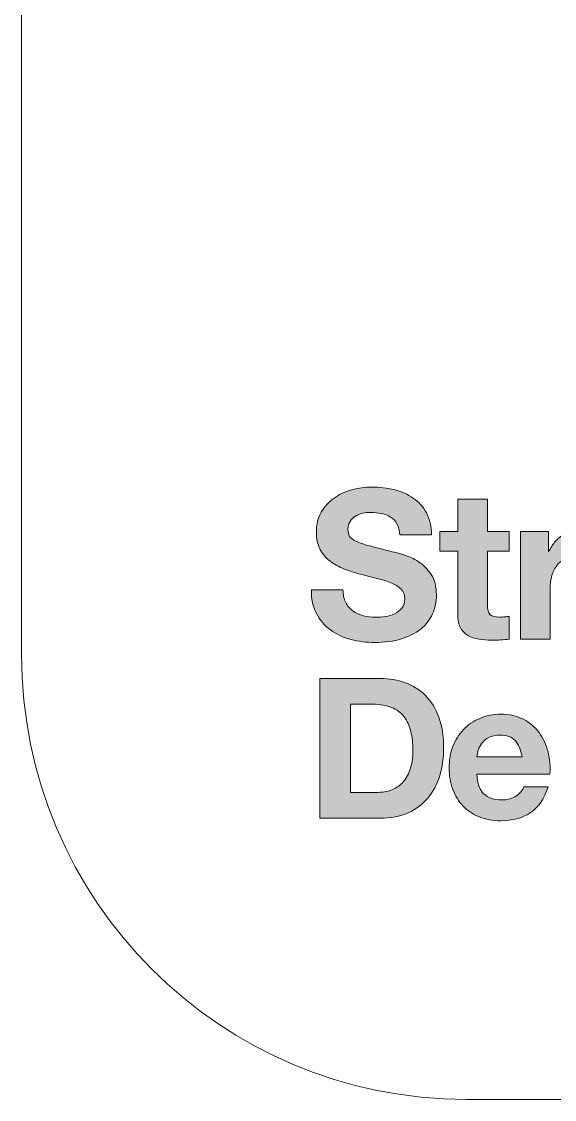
# Model space of a CAD drawing. Header units: inches. Extents: x -81 to 383, y -559 to 84.
# Drawn here: x -80.9 to -38.1, y -181.9 to -95.3 of the extents above; entities that cross this region are included whole.
import ezdxf

# ---------------------------------------------------------------- set-up
doc = ezdxf.new("R2010")
doc.units = ezdxf.units.IN
doc.header["$MEASUREMENT"] = 0
doc.layers.add('_U+30EC_U+30A4_U+30E4_U+30FC 1', color=7, linetype='Continuous')

msp = doc.modelspace()

# ---------------------------------------------------------------- hatches: boundary and pattern name
at = {"layer": '_U+30EC_U+30A4_U+30E4_U+30FC 1', "true_color": 0x030000}
h = msp.add_hatch(color=178, dxfattribs=at)
h.dxf.hatch_style = 2
edge = h.paths.add_edge_path()
edge.add_spline(control_points=[(-54.87, -141.957), (-54.725, -142.235), (-54.533, -142.461), (-54.294, -142.633), (-54.054, -142.806), (-53.773, -142.934), (-53.45, -143.017), (-53.128, -143.101), (-52.794, -143.143), (-52.448, -143.143), (-52.215, -143.143), (-51.964, -143.123), (-51.697, -143.084), (-51.43, -143.045), (-51.179, -142.97), (-50.946, -142.859), (-50.712, -142.748), (-50.517, -142.595), (-50.361, -142.4), (-50.205, -142.205), (-50.127, -141.957), (-50.127, -141.657), (-50.127, -141.334), (-50.23, -141.072), (-50.436, -140.872), (-50.642, -140.671), (-50.912, -140.504), (-51.246, -140.371), (-51.58, -140.237), (-51.959, -140.12), (-52.382, -140.02), (-52.805, -139.92), (-53.233, -139.809), (-53.668, -139.686), (-54.113, -139.575), (-54.547, -139.439), (-54.97, -139.277), (-55.393, -139.116), (-55.771, -138.907), (-56.105, -138.651), (-56.439, -138.395), (-56.709, -138.075), (-56.915, -137.691), (-57.121, -137.307), (-57.224, -136.842), (-57.224, -136.296), (-57.224, -135.684), (-57.094, -135.153), (-56.832, -134.702), (-56.57, -134.251), (-56.228, -133.875), (-55.805, -133.574), (-55.382, -133.274), (-54.903, -133.052), (-54.369, -132.907), (-53.835, -132.762), (-53.3, -132.69), (-52.766, -132.69), (-52.142, -132.69), (-51.544, -132.759), (-50.971, -132.898), (-50.397, -133.038), (-49.888, -133.263), (-49.443, -133.574), (-48.998, -133.886), (-48.644, -134.284), (-48.383, -134.769), (-48.121, -135.253), (-47.99, -135.84), (-47.99, -136.53), (-47.99, -136.53), (-50.528, -136.53), (-50.528, -136.53), (-50.55, -136.174), (-50.626, -135.879), (-50.753, -135.645), (-50.882, -135.411), (-51.052, -135.228), (-51.263, -135.094), (-51.475, -134.961), (-51.717, -134.866), (-51.989, -134.81), (-52.262, -134.755), (-52.56, -134.727), (-52.883, -134.727), (-53.094, -134.727), (-53.306, -134.749), (-53.517, -134.794), (-53.729, -134.838), (-53.921, -134.916), (-54.093, -135.027), (-54.266, -135.139), (-54.408, -135.278), (-54.519, -135.445), (-54.63, -135.612), (-54.686, -135.823), (-54.686, -136.079), (-54.686, -136.313), (-54.642, -136.502), (-54.552, -136.647), (-54.464, -136.792), (-54.288, -136.925), (-54.026, -137.048), (-53.765, -137.17), (-53.403, -137.293), (-52.941, -137.415), (-52.479, -137.538), (-51.875, -137.694), (-51.129, -137.883), (-50.907, -137.927), (-50.598, -138.008), (-50.203, -138.125), (-49.808, -138.242), (-49.415, -138.428), (-49.026, -138.684), (-48.636, -138.94), (-48.299, -139.283), (-48.015, -139.711), (-47.731, -140.14), (-47.589, -140.688), (-47.589, -141.356), (-47.589, -141.902), (-47.695, -142.408), (-47.907, -142.875), (-48.118, -143.343), (-48.433, -143.747), (-48.85, -144.086), (-49.268, -144.426), (-49.785, -144.69), (-50.403, -144.879), (-51.021, -145.068), (-51.736, -145.163), (-52.549, -145.163), (-53.205, -145.163), (-53.843, -145.082), (-54.461, -144.921), (-55.078, -144.76), (-55.624, -144.506), (-56.097, -144.161), (-56.57, -143.816), (-56.946, -143.376), (-57.224, -142.842), (-57.502, -142.308), (-57.636, -141.673), (-57.625, -140.938), (-57.625, -140.938), (-55.087, -140.938), (-55.087, -140.938), (-55.087, -141.339), (-55.014, -141.679), (-54.87, -141.957)], knot_values=[0, 0, 0, 0, 1, 1, 1, 2, 2, 2, 3, 3, 3, 4, 4, 4, 5, 5, 5, 6, 6, 6, 7, 7, 7, 8, 8, 8, 9, 9, 9, 10, 10, 10, 11, 11, 11, 12, 12, 12, 13, 13, 13, 14, 14, 14, 15, 15, 15, 16, 16, 16, 17, 17, 17, 18, 18, 18, 19, 19, 19, 20, 20, 20, 21, 21, 21, 22, 22, 22, 23, 23, 23, 24, 24, 24, 25, 25, 25, 26, 26, 26, 27, 27, 27, 28, 28, 28, 29, 29, 29, 30, 30, 30, 31, 31, 31, 32, 32, 32, 33, 33, 33, 34, 34, 34, 35, 35, 35, 36, 36, 36, 37, 37, 37, 38, 38, 38, 39, 39, 39, 40, 40, 40, 41, 41, 41, 42, 42, 42, 43, 43, 43, 44, 44, 44, 45, 45, 45, 46, 46, 46, 47, 47, 47, 48, 48, 48, 49, 49, 49, 50, 50, 50, 50], degree=3, periodic=1)
h = msp.add_hatch(color=178, dxfattribs=at)
h.dxf.hatch_style = 2
edge = h.paths.add_edge_path()
edge.add_spline(control_points=[(-41.762, -136.263), (-41.762, -136.263), (-41.762, -137.849), (-41.762, -137.849), (-41.762, -137.849), (-43.498, -137.849), (-43.498, -137.849), (-43.498, -137.849), (-43.498, -142.124), (-43.498, -142.124), (-43.498, -142.525), (-43.432, -142.792), (-43.298, -142.925), (-43.165, -143.059), (-42.897, -143.126), (-42.497, -143.126), (-42.363, -143.126), (-42.235, -143.12), (-42.112, -143.109), (-41.99, -143.098), (-41.873, -143.082), (-41.762, -143.059), (-41.762, -143.059), (-41.762, -144.896), (-41.762, -144.896), (-41.962, -144.929), (-42.185, -144.951), (-42.43, -144.963), (-42.675, -144.974), (-42.914, -144.979), (-43.148, -144.979), (-43.515, -144.979), (-43.863, -144.954), (-44.191, -144.904), (-44.52, -144.854), (-44.809, -144.757), (-45.06, -144.612), (-45.31, -144.468), (-45.508, -144.261), (-45.653, -143.994), (-45.797, -143.727), (-45.87, -143.376), (-45.87, -142.942), (-45.87, -142.942), (-45.87, -137.849), (-45.87, -137.849), (-45.87, -137.849), (-47.306, -137.849), (-47.306, -137.849), (-47.306, -137.849), (-47.306, -136.263), (-47.306, -136.263), (-47.306, -136.263), (-45.87, -136.263), (-45.87, -136.263), (-45.87, -136.263), (-45.87, -133.675), (-45.87, -133.675), (-45.87, -133.675), (-43.498, -133.675), (-43.498, -133.675), (-43.498, -133.675), (-43.498, -136.263), (-43.498, -136.263), (-43.498, -136.263), (-41.762, -136.263), (-41.762, -136.263)], knot_values=[0, 0, 0, 0, 1, 1, 1, 2, 2, 2, 3, 3, 3, 4, 4, 4, 5, 5, 5, 6, 6, 6, 7, 7, 7, 8, 8, 8, 9, 9, 9, 10, 10, 10, 11, 11, 11, 12, 12, 12, 13, 13, 13, 14, 14, 14, 15, 15, 15, 16, 16, 16, 17, 17, 17, 18, 18, 18, 19, 19, 19, 20, 20, 20, 21, 21, 21, 22, 22, 22, 22], degree=3, periodic=1)
h = msp.add_hatch(color=178, dxfattribs=at)
h.dxf.hatch_style = 2
edge = h.paths.add_edge_path()
edge.add_spline(control_points=[(-38.59, -136.263), (-38.59, -136.263), (-38.59, -137.866), (-38.59, -137.866), (-38.59, -137.866), (-38.556, -137.866), (-38.556, -137.866), (-38.445, -137.599), (-38.294, -137.351), (-38.105, -137.123), (-37.916, -136.895), (-37.699, -136.7), (-37.454, -136.538), (-37.209, -136.377), (-36.948, -136.252), (-36.669, -136.163), (-36.391, -136.074), (-36.101, -136.029), (-35.801, -136.029), (-35.645, -136.029), (-35.473, -136.057), (-35.283, -136.113), (-35.283, -136.113), (-35.283, -138.317), (-35.283, -138.317), (-35.395, -138.295), (-35.528, -138.275), (-35.684, -138.258), (-35.84, -138.242), (-35.99, -138.233), (-36.135, -138.233), (-36.569, -138.233), (-36.936, -138.306), (-37.237, -138.45), (-37.537, -138.595), (-37.779, -138.793), (-37.963, -139.043), (-38.147, -139.294), (-38.278, -139.586), (-38.356, -139.92), (-38.434, -140.254), (-38.472, -140.616), (-38.472, -141.005), (-38.472, -141.005), (-38.472, -144.896), (-38.472, -144.896), (-38.472, -144.896), (-40.844, -144.896), (-40.844, -144.896), (-40.844, -144.896), (-40.844, -136.263), (-40.844, -136.263), (-40.844, -136.263), (-38.59, -136.263), (-38.59, -136.263)], knot_values=[0, 0, 0, 0, 1, 1, 1, 2, 2, 2, 3, 3, 3, 4, 4, 4, 5, 5, 5, 6, 6, 6, 7, 7, 7, 8, 8, 8, 9, 9, 9, 10, 10, 10, 11, 11, 11, 12, 12, 12, 13, 13, 13, 14, 14, 14, 15, 15, 15, 16, 16, 16, 17, 17, 17, 18, 18, 18, 18], degree=3, periodic=1)
h = msp.add_hatch(color=178, dxfattribs=at)
h.dxf.hatch_style = 2
edge = h.paths.add_edge_path()
edge.add_spline(control_points=[(-52.101, -148.05), (-51.378, -148.05), (-50.705, -148.166), (-50.081, -148.396), (-49.458, -148.627), (-48.918, -148.972), (-48.463, -149.433), (-48.007, -149.894), (-47.651, -150.471), (-47.394, -151.162), (-47.137, -151.854), (-47.009, -152.666), (-47.009, -153.598), (-47.009, -154.415), (-47.114, -155.17), (-47.323, -155.861), (-47.533, -156.553), (-47.85, -157.15), (-48.274, -157.653), (-48.698, -158.156), (-49.227, -158.551), (-49.861, -158.839), (-50.495, -159.128), (-51.242, -159.272), (-52.101, -159.272), (-52.101, -159.272), (-56.941, -159.272), (-56.941, -159.272), (-56.941, -159.272), (-56.941, -148.05), (-56.941, -148.05), (-56.941, -148.05), (-52.101, -148.05), (-52.101, -148.05)], knot_values=[0, 0, 0, 0, 1, 1, 1, 2, 2, 2, 3, 3, 3, 4, 4, 4, 5, 5, 5, 6, 6, 6, 7, 7, 7, 8, 8, 8, 9, 9, 9, 10, 10, 10, 11, 11, 11, 11], degree=3, periodic=1)
edge = h.paths.add_edge_path()
edge.add_spline(control_points=[(-52.274, -157.197), (-51.918, -157.197), (-51.572, -157.139), (-51.236, -157.024), (-50.901, -156.909), (-50.603, -156.718), (-50.341, -156.451), (-50.079, -156.183), (-49.869, -155.835), (-49.712, -155.405), (-49.555, -154.976), (-49.476, -154.452), (-49.476, -153.834), (-49.476, -153.268), (-49.531, -152.757), (-49.641, -152.301), (-49.751, -151.846), (-49.932, -151.455), (-50.184, -151.131), (-50.435, -150.806), (-50.768, -150.557), (-51.181, -150.384), (-51.595, -150.211), (-52.106, -150.125), (-52.714, -150.125), (-52.714, -150.125), (-54.474, -150.125), (-54.474, -150.125), (-54.474, -150.125), (-54.474, -157.197), (-54.474, -157.197), (-54.474, -157.197), (-52.274, -157.197), (-52.274, -157.197)], knot_values=[0, 0, 0, 0, 1, 1, 1, 2, 2, 2, 3, 3, 3, 4, 4, 4, 5, 5, 5, 6, 6, 6, 7, 7, 7, 8, 8, 8, 9, 9, 9, 10, 10, 10, 11, 11, 11, 11], degree=3, periodic=1)
h = msp.add_hatch(color=178, dxfattribs=at)
h.dxf.hatch_style = 2
edge = h.paths.add_edge_path()
edge.add_spline(control_points=[(-43.787, -157.323), (-43.452, -157.648), (-42.97, -157.81), (-42.341, -157.81), (-41.891, -157.81), (-41.503, -157.697), (-41.178, -157.472), (-40.853, -157.247), (-40.654, -157.008), (-40.581, -156.757), (-40.581, -156.757), (-38.617, -156.757), (-38.617, -156.757), (-38.931, -157.731), (-39.413, -158.428), (-40.062, -158.847), (-40.712, -159.266), (-41.498, -159.476), (-42.419, -159.476), (-43.059, -159.476), (-43.635, -159.374), (-44.149, -159.169), (-44.662, -158.965), (-45.097, -158.674), (-45.453, -158.297), (-45.809, -157.92), (-46.084, -157.47), (-46.278, -156.946), (-46.472, -156.422), (-46.569, -155.845), (-46.569, -155.217), (-46.569, -154.609), (-46.469, -154.044), (-46.27, -153.52), (-46.071, -152.996), (-45.789, -152.543), (-45.422, -152.16), (-45.055, -151.778), (-44.618, -151.476), (-44.109, -151.256), (-43.601, -151.036), (-43.038, -150.926), (-42.419, -150.926), (-41.728, -150.926), (-41.126, -151.06), (-40.612, -151.327), (-40.099, -151.594), (-39.677, -151.953), (-39.348, -152.404), (-39.017, -152.854), (-38.779, -153.368), (-38.632, -153.944), (-38.485, -154.52), (-38.433, -155.122), (-38.475, -155.751), (-38.475, -155.751), (-44.337, -155.751), (-44.337, -155.751), (-44.306, -156.474), (-44.122, -156.998), (-43.787, -157.323)], knot_values=[0, 0, 0, 0, 1, 1, 1, 2, 2, 2, 3, 3, 3, 4, 4, 4, 5, 5, 5, 6, 6, 6, 7, 7, 7, 8, 8, 8, 9, 9, 9, 10, 10, 10, 11, 11, 11, 12, 12, 12, 13, 13, 13, 14, 14, 14, 15, 15, 15, 16, 16, 16, 17, 17, 17, 18, 18, 18, 19, 19, 19, 20, 20, 20, 20], degree=3, periodic=1)
edge = h.paths.add_edge_path()
edge.add_spline(control_points=[(-41.265, -153.048), (-41.532, -152.755), (-41.938, -152.608), (-42.482, -152.608), (-42.839, -152.608), (-43.135, -152.668), (-43.37, -152.789), (-43.606, -152.909), (-43.795, -153.059), (-43.936, -153.237), (-44.078, -153.415), (-44.177, -153.603), (-44.235, -153.802), (-44.293, -154.002), (-44.327, -154.18), (-44.337, -154.337), (-44.337, -154.337), (-40.707, -154.337), (-40.707, -154.337), (-40.811, -153.771), (-40.998, -153.342), (-41.265, -153.048)], knot_values=[0, 0, 0, 0, 1, 1, 1, 2, 2, 2, 3, 3, 3, 4, 4, 4, 5, 5, 5, 6, 6, 6, 7, 7, 7, 7], degree=3, periodic=1)

# ---------------------------------------------------------------- linework, layer by layer
at = {"layer": '_U+30EC_U+30A4_U+30E4_U+30FC 1', "color": 7, "lineweight": 9, "true_color": 0xffffff}
msp.add_open_spline([(347.272, -181.85), (347.272, -181.85), (-45.179, -181.85), (-45.179, -181.85), (-64.898, -181.85), (-80.883, -165.865), (-80.883, -146.146), (-80.883, -146.146), (-80.883, 48.342), (-80.883, 48.342), (-80.883, 68.061), (-64.898, 84.046), (-45.179, 84.046), (-45.179, 84.046), (347.272, 84.046), (347.272, 84.046), (366.99, 84.046), (382.976, 68.061), (382.976, 48.342), (382.976, 48.342), (382.976, -146.146), (382.976, -146.146), (382.976, -165.865), (366.99, -181.85), (347.272, -181.85)], degree=3, knots=[0, 0, 0, 0, 1, 1, 1, 2, 2, 2, 3, 3, 3, 4, 4, 4, 5, 5, 5, 6, 6, 6, 7, 7, 7, 8, 8, 8, 8], dxfattribs=at)
at = {"layer": '_U+30EC_U+30A4_U+30E4_U+30FC 1', "lineweight": 0}
for points, knots in [([(-54.87, -141.957), (-54.725, -142.235), (-54.533, -142.461), (-54.294, -142.633), (-54.054, -142.806), (-53.773, -142.934), (-53.45, -143.017), (-53.128, -143.101), (-52.794, -143.143), (-52.448, -143.143), (-52.215, -143.143), (-51.964, -143.123), (-51.697, -143.084), (-51.43, -143.045), (-51.179, -142.97), (-50.946, -142.859), (-50.712, -142.748), (-50.517, -142.595), (-50.361, -142.4), (-50.205, -142.205), (-50.127, -141.957), (-50.127, -141.657), (-50.127, -141.334), (-50.23, -141.072), (-50.436, -140.872), (-50.642, -140.671), (-50.912, -140.504), (-51.246, -140.371), (-51.58, -140.237), (-51.959, -140.12), (-52.382, -140.02), (-52.805, -139.92), (-53.233, -139.809), (-53.668, -139.686), (-54.113, -139.575), (-54.547, -139.439), (-54.97, -139.277), (-55.393, -139.116), (-55.771, -138.907), (-56.105, -138.651), (-56.439, -138.395), (-56.709, -138.075), (-56.915, -137.691), (-57.121, -137.307), (-57.224, -136.842), (-57.224, -136.296), (-57.224, -135.684), (-57.094, -135.153), (-56.832, -134.702), (-56.57, -134.251), (-56.228, -133.875), (-55.805, -133.574), (-55.382, -133.274), (-54.903, -133.052), (-54.369, -132.907), (-53.835, -132.762), (-53.3, -132.69), (-52.766, -132.69), (-52.142, -132.69), (-51.544, -132.759), (-50.971, -132.898), (-50.397, -133.038), (-49.888, -133.263), (-49.443, -133.574), (-48.998, -133.886), (-48.644, -134.284), (-48.383, -134.769), (-48.121, -135.253), (-47.99, -135.84), (-47.99, -136.53), (-47.99, -136.53), (-50.528, -136.53), (-50.528, -136.53), (-50.55, -136.174), (-50.626, -135.879), (-50.753, -135.645), (-50.882, -135.411), (-51.052, -135.228), (-51.263, -135.094), (-51.475, -134.961), (-51.717, -134.866), (-51.989, -134.81), (-52.262, -134.755), (-52.56, -134.727), (-52.883, -134.727), (-53.094, -134.727), (-53.306, -134.749), (-53.517, -134.794), (-53.729, -134.838), (-53.921, -134.916), (-54.093, -135.027), (-54.266, -135.139), (-54.408, -135.278), (-54.519, -135.445), (-54.63, -135.612), (-54.686, -135.823), (-54.686, -136.079), (-54.686, -136.313), (-54.642, -136.502), (-54.552, -136.647), (-54.464, -136.792), (-54.288, -136.925), (-54.026, -137.048), (-53.765, -137.17), (-53.403, -137.293), (-52.941, -137.415), (-52.479, -137.538), (-51.875, -137.694), (-51.129, -137.883), (-50.907, -137.927), (-50.598, -138.008), (-50.203, -138.125), (-49.808, -138.242), (-49.415, -138.428), (-49.026, -138.684), (-48.636, -138.94), (-48.299, -139.283), (-48.015, -139.711), (-47.731, -140.14), (-47.589, -140.688), (-47.589, -141.356), (-47.589, -141.902), (-47.695, -142.408), (-47.907, -142.875), (-48.118, -143.343), (-48.433, -143.747), (-48.85, -144.086), (-49.268, -144.426), (-49.785, -144.69), (-50.403, -144.879), (-51.021, -145.068), (-51.736, -145.163), (-52.549, -145.163), (-53.205, -145.163), (-53.843, -145.082), (-54.461, -144.921), (-55.078, -144.76), (-55.624, -144.506), (-56.097, -144.161), (-56.57, -143.816), (-56.946, -143.376), (-57.224, -142.842), (-57.502, -142.308), (-57.636, -141.673), (-57.625, -140.938), (-57.625, -140.938), (-55.087, -140.938), (-55.087, -140.938), (-55.087, -141.339), (-55.014, -141.679), (-54.87, -141.957)], [0, 0, 0, 0, 1, 1, 1, 2, 2, 2, 3, 3, 3, 4, 4, 4, 5, 5, 5, 6, 6, 6, 7, 7, 7, 8, 8, 8, 9, 9, 9, 10, 10, 10, 11, 11, 11, 12, 12, 12, 13, 13, 13, 14, 14, 14, 15, 15, 15, 16, 16, 16, 17, 17, 17, 18, 18, 18, 19, 19, 19, 20, 20, 20, 21, 21, 21, 22, 22, 22, 23, 23, 23, 24, 24, 24, 25, 25, 25, 26, 26, 26, 27, 27, 27, 28, 28, 28, 29, 29, 29, 30, 30, 30, 31, 31, 31, 32, 32, 32, 33, 33, 33, 34, 34, 34, 35, 35, 35, 36, 36, 36, 37, 37, 37, 38, 38, 38, 39, 39, 39, 40, 40, 40, 41, 41, 41, 42, 42, 42, 43, 43, 43, 44, 44, 44, 45, 45, 45, 46, 46, 46, 47, 47, 47, 48, 48, 48, 49, 49, 49, 50, 50, 50, 50]), ([(-41.762, -136.263), (-41.762, -136.263), (-41.762, -137.849), (-41.762, -137.849), (-41.762, -137.849), (-43.498, -137.849), (-43.498, -137.849), (-43.498, -137.849), (-43.498, -142.124), (-43.498, -142.124), (-43.498, -142.525), (-43.432, -142.792), (-43.298, -142.925), (-43.165, -143.059), (-42.897, -143.126), (-42.497, -143.126), (-42.363, -143.126), (-42.235, -143.12), (-42.112, -143.109), (-41.99, -143.098), (-41.873, -143.082), (-41.762, -143.059), (-41.762, -143.059), (-41.762, -144.896), (-41.762, -144.896), (-41.962, -144.929), (-42.185, -144.951), (-42.43, -144.963), (-42.675, -144.974), (-42.914, -144.979), (-43.148, -144.979), (-43.515, -144.979), (-43.863, -144.954), (-44.191, -144.904), (-44.52, -144.854), (-44.809, -144.757), (-45.06, -144.612), (-45.31, -144.468), (-45.508, -144.261), (-45.653, -143.994), (-45.797, -143.727), (-45.87, -143.376), (-45.87, -142.942), (-45.87, -142.942), (-45.87, -137.849), (-45.87, -137.849), (-45.87, -137.849), (-47.306, -137.849), (-47.306, -137.849), (-47.306, -137.849), (-47.306, -136.263), (-47.306, -136.263), (-47.306, -136.263), (-45.87, -136.263), (-45.87, -136.263), (-45.87, -136.263), (-45.87, -133.675), (-45.87, -133.675), (-45.87, -133.675), (-43.498, -133.675), (-43.498, -133.675), (-43.498, -133.675), (-43.498, -136.263), (-43.498, -136.263), (-43.498, -136.263), (-41.762, -136.263), (-41.762, -136.263)], [0, 0, 0, 0, 1, 1, 1, 2, 2, 2, 3, 3, 3, 4, 4, 4, 5, 5, 5, 6, 6, 6, 7, 7, 7, 8, 8, 8, 9, 9, 9, 10, 10, 10, 11, 11, 11, 12, 12, 12, 13, 13, 13, 14, 14, 14, 15, 15, 15, 16, 16, 16, 17, 17, 17, 18, 18, 18, 19, 19, 19, 20, 20, 20, 21, 21, 21, 22, 22, 22, 22]), ([(-38.59, -136.263), (-38.59, -136.263), (-38.59, -137.866), (-38.59, -137.866), (-38.59, -137.866), (-38.556, -137.866), (-38.556, -137.866), (-38.445, -137.599), (-38.294, -137.351), (-38.105, -137.123), (-37.916, -136.895), (-37.699, -136.7), (-37.454, -136.538), (-37.209, -136.377), (-36.948, -136.252), (-36.669, -136.163), (-36.391, -136.074), (-36.101, -136.029), (-35.801, -136.029), (-35.645, -136.029), (-35.473, -136.057), (-35.283, -136.113), (-35.283, -136.113), (-35.283, -138.317), (-35.283, -138.317), (-35.395, -138.295), (-35.528, -138.275), (-35.684, -138.258), (-35.84, -138.242), (-35.99, -138.233), (-36.135, -138.233), (-36.569, -138.233), (-36.936, -138.306), (-37.237, -138.45), (-37.537, -138.595), (-37.779, -138.793), (-37.963, -139.043), (-38.147, -139.294), (-38.278, -139.586), (-38.356, -139.92), (-38.434, -140.254), (-38.472, -140.616), (-38.472, -141.005), (-38.472, -141.005), (-38.472, -144.896), (-38.472, -144.896), (-38.472, -144.896), (-40.844, -144.896), (-40.844, -144.896), (-40.844, -144.896), (-40.844, -136.263), (-40.844, -136.263), (-40.844, -136.263), (-38.59, -136.263), (-38.59, -136.263)], [0, 0, 0, 0, 1, 1, 1, 2, 2, 2, 3, 3, 3, 4, 4, 4, 5, 5, 5, 6, 6, 6, 7, 7, 7, 8, 8, 8, 9, 9, 9, 10, 10, 10, 11, 11, 11, 12, 12, 12, 13, 13, 13, 14, 14, 14, 15, 15, 15, 16, 16, 16, 17, 17, 17, 18, 18, 18, 18]), ([(-52.101, -148.05), (-51.378, -148.05), (-50.705, -148.166), (-50.081, -148.396), (-49.458, -148.627), (-48.918, -148.972), (-48.463, -149.433), (-48.007, -149.894), (-47.651, -150.471), (-47.394, -151.162), (-47.137, -151.854), (-47.009, -152.666), (-47.009, -153.598), (-47.009, -154.415), (-47.114, -155.17), (-47.323, -155.861), (-47.533, -156.553), (-47.85, -157.15), (-48.274, -157.653), (-48.698, -158.156), (-49.227, -158.551), (-49.861, -158.839), (-50.495, -159.128), (-51.242, -159.272), (-52.101, -159.272), (-52.101, -159.272), (-56.941, -159.272), (-56.941, -159.272), (-56.941, -159.272), (-56.941, -148.05), (-56.941, -148.05), (-56.941, -148.05), (-52.101, -148.05), (-52.101, -148.05)], [0, 0, 0, 0, 1, 1, 1, 2, 2, 2, 3, 3, 3, 4, 4, 4, 5, 5, 5, 6, 6, 6, 7, 7, 7, 8, 8, 8, 9, 9, 9, 10, 10, 10, 11, 11, 11, 11]), ([(-52.274, -157.197), (-51.918, -157.197), (-51.572, -157.139), (-51.236, -157.024), (-50.901, -156.909), (-50.603, -156.718), (-50.341, -156.451), (-50.079, -156.183), (-49.869, -155.835), (-49.712, -155.405), (-49.555, -154.976), (-49.476, -154.452), (-49.476, -153.834), (-49.476, -153.268), (-49.531, -152.757), (-49.641, -152.301), (-49.751, -151.846), (-49.932, -151.455), (-50.184, -151.131), (-50.435, -150.806), (-50.768, -150.557), (-51.181, -150.384), (-51.595, -150.211), (-52.106, -150.125), (-52.714, -150.125), (-52.714, -150.125), (-54.474, -150.125), (-54.474, -150.125), (-54.474, -150.125), (-54.474, -157.197), (-54.474, -157.197), (-54.474, -157.197), (-52.274, -157.197), (-52.274, -157.197)], [0, 0, 0, 0, 1, 1, 1, 2, 2, 2, 3, 3, 3, 4, 4, 4, 5, 5, 5, 6, 6, 6, 7, 7, 7, 8, 8, 8, 9, 9, 9, 10, 10, 10, 11, 11, 11, 11]), ([(-43.787, -157.323), (-43.452, -157.648), (-42.97, -157.81), (-42.341, -157.81), (-41.891, -157.81), (-41.503, -157.697), (-41.178, -157.472), (-40.853, -157.247), (-40.654, -157.008), (-40.581, -156.757), (-40.581, -156.757), (-38.617, -156.757), (-38.617, -156.757), (-38.931, -157.731), (-39.413, -158.428), (-40.062, -158.847), (-40.712, -159.266), (-41.498, -159.476), (-42.419, -159.476), (-43.059, -159.476), (-43.635, -159.374), (-44.149, -159.169), (-44.662, -158.965), (-45.097, -158.674), (-45.453, -158.297), (-45.809, -157.92), (-46.084, -157.47), (-46.278, -156.946), (-46.472, -156.422), (-46.569, -155.845), (-46.569, -155.217), (-46.569, -154.609), (-46.469, -154.044), (-46.27, -153.52), (-46.071, -152.996), (-45.789, -152.543), (-45.422, -152.16), (-45.055, -151.778), (-44.618, -151.476), (-44.109, -151.256), (-43.601, -151.036), (-43.038, -150.926), (-42.419, -150.926), (-41.728, -150.926), (-41.126, -151.06), (-40.612, -151.327), (-40.099, -151.594), (-39.677, -151.953), (-39.348, -152.404), (-39.017, -152.854), (-38.779, -153.368), (-38.632, -153.944), (-38.485, -154.52), (-38.433, -155.122), (-38.475, -155.751), (-38.475, -155.751), (-44.337, -155.751), (-44.337, -155.751), (-44.306, -156.474), (-44.122, -156.998), (-43.787, -157.323)], [0, 0, 0, 0, 1, 1, 1, 2, 2, 2, 3, 3, 3, 4, 4, 4, 5, 5, 5, 6, 6, 6, 7, 7, 7, 8, 8, 8, 9, 9, 9, 10, 10, 10, 11, 11, 11, 12, 12, 12, 13, 13, 13, 14, 14, 14, 15, 15, 15, 16, 16, 16, 17, 17, 17, 18, 18, 18, 19, 19, 19, 20, 20, 20, 20]), ([(-41.265, -153.048), (-41.532, -152.755), (-41.938, -152.608), (-42.482, -152.608), (-42.839, -152.608), (-43.135, -152.668), (-43.37, -152.789), (-43.606, -152.909), (-43.795, -153.059), (-43.936, -153.237), (-44.078, -153.415), (-44.177, -153.603), (-44.235, -153.802), (-44.293, -154.002), (-44.327, -154.18), (-44.337, -154.337), (-44.337, -154.337), (-40.707, -154.337), (-40.707, -154.337), (-40.811, -153.771), (-40.998, -153.342), (-41.265, -153.048)], [0, 0, 0, 0, 1, 1, 1, 2, 2, 2, 3, 3, 3, 4, 4, 4, 5, 5, 5, 6, 6, 6, 7, 7, 7, 7])]:
    msp.add_open_spline(points, degree=3, knots=knots, dxfattribs=at)

doc.saveas('drawing.dxf')
